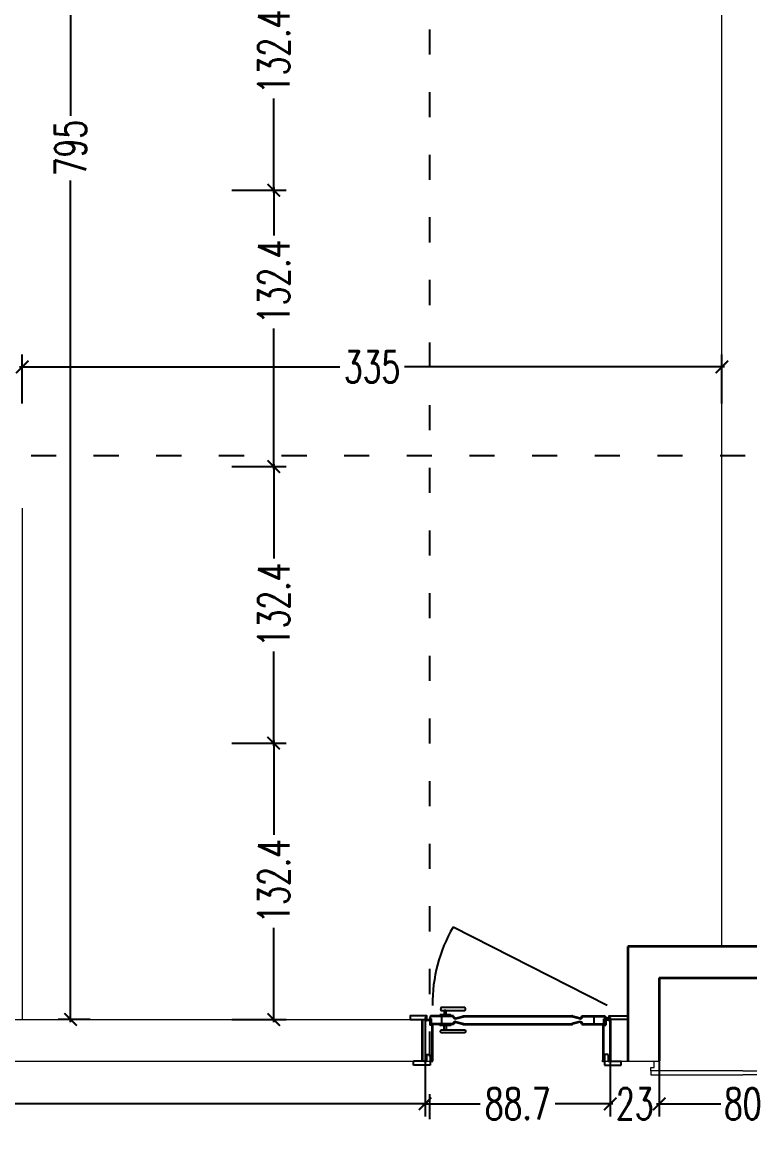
# Model space of a CAD drawing. Header units: centimetres. Extents: x -3207095 to 15275363, y -32656 to 4798027.
# Drawn here: x 680155 to 680503, y 4471545 to 4472078 of the extents above; entities that cross this region are included whole.
import ezdxf

# ---------------------------------------------------------------- set-up
doc = ezdxf.new("R2010")
doc.units = ezdxf.units.CM
for name, pattern in [('ACAD_ISO03W100', [30, 12, -18]), ('DUZ', [500, 500]), ('HIDDEN', [0.375, 0.25, -0.125])]:
    doc.linetypes.add(name, pattern=pattern)
doc.layers.get('0').update_dxf_attribs({"color": 1, "linetype": 'DUZ'})
for name, color, linetype in [('a-door', 2, 'Continuous'), ('DIM', 1, 'DUZ'), ('GOLGE', 8, 'HIDDEN'), ('LOGO', 7, 'Continuous')]:
    doc.layers.add(name, color=color, linetype=linetype)
for name, color, linetype, lineweight in [('DUVAR', 7, 'Continuous', 35), ('iç duvar', 7, 'Continuous', 50), ('KAPEN', 151, 'Continuous', 9)]:
    doc.layers.add(name, color=color, linetype=linetype, lineweight=lineweight)
doc.styles.add('DIM', font='ROMANSTW.SHX', dxfattribs={"width": 0.7})
doc.dimstyles.new('1_100', dxfattribs={"dimtxt": 15, "dimasz": 6, "dimexe": 6, "dimexo": 0, "dimgap": 2, "dimtad": 0, "dimdec": 1, "dimzin": 11, "dimdsep": 46, "dimtxsty": 'DIM', "dimblk": 'ARCHTICK', "dimcen": 3, "dimdle": 1.25, "dimclrt": 2, "dimadec": 0, "dimazin": 0, "dimtfac": 1.25, "dimtdec": 1, "dimtix": 1, "dimtofl": 0, "dimtmove": 1, "dimatfit": 3, "dimldrblk": 'ARCHTICK', "dimfxl": 20, "dimfxlon": 1, "dimtolj": 1, "dimtzin": 0, "dimarcsym": 0})

# ---------------------------------------------------------------- blocks, each defined once
blk = doc.blocks.new('_ArchTick')
at = {"color": 0, "linetype": 'ByBlock', "const_width": 0.15}
blk.add_lwpolyline([(-0.5, -0.5), (0.5, 0.5)], dxfattribs=at)
blk = doc.blocks.new('*D383')
at = {"layer": 'Defpoints', "color": 0, "linetype": 'Continuous', "lineweight": 5, "transparency": 16777216}
for p in [(680490.06, 4471912.7), (680155.06, 4471895.15), (680490.06, 4471895.15)]:
    blk.add_point(p, dxfattribs=at)
at = {"layer": 'DIM', "color": 0, "linetype": 'Continuous', "lineweight": -2, "transparency": 16777216}
for p, q in [((680155.06, 4471895.15), (680155.06, 4471918.7)), ((680490.06, 4471895.15), (680490.06, 4471918.7)), ((680153.81, 4471912.7), (680307.06, 4471912.7)), ((680491.31, 4471912.7), (680338.06, 4471912.7))]:
    blk.add_line(p, q, dxfattribs=at)
at = {"layer": 'DIM', "color": 0, "linetype": 'Continuous', "lineweight": -2, "transparency": 16777216, "xscale": 6, "yscale": 6, "zscale": 6, "rotation": 180}
blk.add_blockref('_ArchTick', (680155.06, 4471912.7), dxfattribs=at)
at = {"layer": 'DIM', "color": 0, "linetype": 'Continuous', "lineweight": -2, "transparency": 16777216, "xscale": 6, "yscale": 6, "zscale": 6}
blk.add_blockref('_ArchTick', (680490.06, 4471912.7), dxfattribs=at)
at = {"layer": 'DIM', "color": 2, "linetype": 'Continuous', "lineweight": 5, "transparency": 16777216, "insert": (680322.56, 4471912.7), "char_height": 15, "attachment_point": 5, "style": 'DIM'}
blk.add_mtext('\\A1;335', dxfattribs=at)
blk = doc.blocks.new('*D396')
at = {"layer": 'Defpoints', "color": 0, "linetype": 'Continuous', "lineweight": 5, "transparency": 16777216}
for p in [(679800.06, 4471580.15), (680347.96, 4471580.15), (680347.96, 4471559.79)]:
    blk.add_point(p, dxfattribs=at)
at = {"layer": 'DIM', "color": 0, "linetype": 'Continuous', "lineweight": -2, "transparency": 16777216}
for p, q in [((679800.06, 4471579.79), (679800.06, 4471553.79)), ((680347.96, 4471579.79), (680347.96, 4471553.79)), ((679798.81, 4471559.79), (680051.26, 4471559.79)), ((680349.21, 4471559.79), (680096.76, 4471559.79))]:
    blk.add_line(p, q, dxfattribs=at)
at = {"layer": 'DIM', "color": 0, "linetype": 'Continuous', "lineweight": -2, "transparency": 16777216, "xscale": 6, "yscale": 6, "zscale": 6, "rotation": 180}
blk.add_blockref('_ArchTick', (679800.06, 4471559.79), dxfattribs=at)
at = {"layer": 'DIM', "color": 0, "linetype": 'Continuous', "lineweight": -2, "transparency": 16777216, "xscale": 6, "yscale": 6, "zscale": 6}
blk.add_blockref('_ArchTick', (680347.96, 4471559.79), dxfattribs=at)
at = {"layer": 'DIM', "color": 2, "linetype": 'Continuous', "lineweight": 5, "transparency": 16777216, "insert": (680074.01, 4471559.79), "char_height": 15, "attachment_point": 5, "style": 'DIM'}
blk.add_mtext('\\A1;547.9', dxfattribs=at)
blk = doc.blocks.new('*D397')
at = {"layer": 'Defpoints', "color": 0, "linetype": 'Continuous', "lineweight": 5, "transparency": 16777216}
for p in [(680347.96, 4471580.15), (680436.62, 4471580.15), (680436.62, 4471559.79)]:
    blk.add_point(p, dxfattribs=at)
at = {"layer": 'DIM', "color": 0, "linetype": 'Continuous', "lineweight": -2, "transparency": 16777216}
for p, q in [((680347.96, 4471579.79), (680347.96, 4471553.79)), ((680436.62, 4471579.79), (680436.62, 4471553.79)), ((680346.71, 4471559.79), (680374.29, 4471559.79)), ((680437.87, 4471559.79), (680410.29, 4471559.79))]:
    blk.add_line(p, q, dxfattribs=at)
at = {"layer": 'DIM', "color": 0, "linetype": 'Continuous', "lineweight": -2, "transparency": 16777216, "xscale": 6, "yscale": 6, "zscale": 6, "rotation": 180}
blk.add_blockref('_ArchTick', (680347.96, 4471559.79), dxfattribs=at)
at = {"layer": 'DIM', "color": 0, "linetype": 'Continuous', "lineweight": -2, "transparency": 16777216, "xscale": 6, "yscale": 6, "zscale": 6}
blk.add_blockref('_ArchTick', (680436.62, 4471559.79), dxfattribs=at)
at = {"layer": 'DIM', "color": 2, "linetype": 'Continuous', "lineweight": 5, "transparency": 16777216, "insert": (680392.29, 4471559.79), "char_height": 15, "attachment_point": 5, "style": 'DIM'}
blk.add_mtext('\\A1;88.7', dxfattribs=at)
blk = doc.blocks.new('*D398')
at = {"layer": 'Defpoints', "color": 0, "linetype": 'Continuous', "lineweight": 5, "transparency": 16777216}
for p in [(680436.62, 4471580.15), (680460.06, 4471580.15), (680460.06, 4471559.79)]:
    blk.add_point(p, dxfattribs=at)
at = {"layer": 'DIM', "color": 0, "linetype": 'Continuous', "lineweight": -2, "transparency": 16777216}
for p, q in [((680436.62, 4471579.79), (680436.62, 4471553.79)), ((680460.06, 4471579.79), (680460.06, 4471553.79)), ((680436.62, 4471559.79), (680430.62, 4471559.79)), ((680460.06, 4471559.79), (680466.06, 4471559.79))]:
    blk.add_line(p, q, dxfattribs=at)
at = {"layer": 'DIM', "color": 0, "linetype": 'Continuous', "lineweight": -2, "transparency": 16777216, "xscale": 6, "yscale": 6, "zscale": 6}
blk.add_blockref('_ArchTick', (680436.62, 4471559.79), dxfattribs=at)
at = {"layer": 'DIM', "color": 0, "linetype": 'Continuous', "lineweight": -2, "transparency": 16777216, "xscale": 6, "yscale": 6, "zscale": 6, "rotation": 180}
blk.add_blockref('_ArchTick', (680460.06, 4471559.79), dxfattribs=at)
at = {"layer": 'DIM', "color": 2, "linetype": 'Continuous', "lineweight": 5, "transparency": 16777216, "insert": (680448.34, 4471559.79), "char_height": 15, "attachment_point": 5, "style": 'DIM'}
blk.add_mtext('\\A1;23', dxfattribs=at)
blk = doc.blocks.new('*D399')
at = {"layer": 'Defpoints', "color": 0, "linetype": 'Continuous', "lineweight": 5, "transparency": 16777216}
for p in [(680460.06, 4471580.15), (680540.06, 4471580.15), (680540.06, 4471559.79)]:
    blk.add_point(p, dxfattribs=at)
at = {"layer": 'DIM', "color": 0, "linetype": 'Continuous', "lineweight": -2, "transparency": 16777216}
for p, q in [((680460.06, 4471579.79), (680460.06, 4471553.79)), ((680540.06, 4471579.79), (680540.06, 4471553.79)), ((680458.81, 4471559.79), (680489.56, 4471559.79)), ((680541.31, 4471559.79), (680510.56, 4471559.79))]:
    blk.add_line(p, q, dxfattribs=at)
at = {"layer": 'DIM', "color": 0, "linetype": 'Continuous', "lineweight": -2, "transparency": 16777216, "xscale": 6, "yscale": 6, "zscale": 6, "rotation": 180}
blk.add_blockref('_ArchTick', (680460.06, 4471559.79), dxfattribs=at)
at = {"layer": 'DIM', "color": 0, "linetype": 'Continuous', "lineweight": -2, "transparency": 16777216, "xscale": 6, "yscale": 6, "zscale": 6}
blk.add_blockref('_ArchTick', (680540.06, 4471559.79), dxfattribs=at)
at = {"layer": 'DIM', "color": 2, "linetype": 'Continuous', "lineweight": 5, "transparency": 16777216, "insert": (680500.06, 4471559.79), "char_height": 15, "attachment_point": 5, "style": 'DIM'}
blk.add_mtext('\\A1;80', dxfattribs=at)
blk = doc.blocks.new('*D525')
at = {"layer": 'Defpoints', "color": 0, "linetype": 'Continuous', "lineweight": 5, "transparency": 16777216}
for p in [(680178.19, 4472395.15), (680179.99, 4472395.15), (680187.62, 4471600.15)]:
    blk.add_point(p, dxfattribs=at)
at = {"layer": 'DIM', "color": 0, "linetype": 'Continuous', "lineweight": -2, "transparency": 16777216}
for p, q in [((680179.99, 4472395.15), (680172.19, 4472395.15)), ((680178.19, 4472396.4), (680178.19, 4472033.07)), ((680178.19, 4471598.9), (680178.19, 4472002.07)), ((680187.62, 4471600.15), (680172.19, 4471600.15))]:
    blk.add_line(p, q, dxfattribs=at)
at = {"layer": 'DIM', "color": 0, "linetype": 'Continuous', "lineweight": -2, "transparency": 16777216, "xscale": 6, "yscale": 6, "zscale": 6}
for p, rotation in [((680178.19, 4472395.15), 90), ((680178.19, 4471600.15), 270)]:
    blk.add_blockref('_ArchTick', p, dxfattribs=dict(at, rotation=rotation))
at = {"layer": 'DIM', "color": 2, "linetype": 'Continuous', "lineweight": 5, "transparency": 16777216, "insert": (680178.19, 4472017.57), "char_height": 15, "attachment_point": 5, "rotation": 90, "style": 'DIM'}
blk.add_mtext('\\A1;795', dxfattribs=at)
blk = doc.blocks.new('*D529')
at = {"layer": 'Defpoints', "color": 0, "linetype": 'Continuous', "lineweight": 5, "transparency": 16777216}
for p in [(680255.06, 4471732.56), (680275.45, 4471732.56), (680255.06, 4471600.15)]:
    blk.add_point(p, dxfattribs=at)
at = {"layer": 'DIM', "color": 0, "linetype": 'Continuous', "lineweight": -2, "transparency": 16777216}
for p, q in [((680255.45, 4471732.56), (680281.45, 4471732.56)), ((680275.45, 4471733.81), (680275.45, 4471688.6)), ((680275.45, 4471598.9), (680275.45, 4471644.1)), ((680255.45, 4471600.15), (680281.45, 4471600.15))]:
    blk.add_line(p, q, dxfattribs=at)
at = {"layer": 'DIM', "color": 0, "linetype": 'Continuous', "lineweight": -2, "transparency": 16777216, "xscale": 6, "yscale": 6, "zscale": 6}
for p, rotation in [((680275.45, 4471732.56), 90), ((680275.45, 4471600.15), 270)]:
    blk.add_blockref('_ArchTick', p, dxfattribs=dict(at, rotation=rotation))
at = {"layer": 'DIM', "color": 2, "linetype": 'Continuous', "lineweight": 5, "transparency": 16777216, "insert": (680275.45, 4471666.35), "char_height": 15, "attachment_point": 5, "rotation": 90, "style": 'DIM'}
blk.add_mtext('\\A1;132.4', dxfattribs=at)
blk = doc.blocks.new('*D530')
at = {"layer": 'Defpoints', "color": 0, "linetype": 'Continuous', "lineweight": 5, "transparency": 16777216}
for p in [(680255.06, 4471864.97), (680255.06, 4471732.56), (680275.45, 4471732.56)]:
    blk.add_point(p, dxfattribs=at)
at = {"layer": 'DIM', "color": 0, "linetype": 'Continuous', "lineweight": -2, "transparency": 16777216}
for p, q in [((680275.45, 4471866.22), (680275.45, 4471821.01)), ((680255.45, 4471864.97), (680281.45, 4471864.97)), ((680275.45, 4471731.31), (680275.45, 4471776.51)), ((680255.45, 4471732.56), (680281.45, 4471732.56))]:
    blk.add_line(p, q, dxfattribs=at)
at = {"layer": 'DIM', "color": 0, "linetype": 'Continuous', "lineweight": -2, "transparency": 16777216, "xscale": 6, "yscale": 6, "zscale": 6}
for p, rotation in [((680275.45, 4471864.97), 90), ((680275.45, 4471732.56), 270)]:
    blk.add_blockref('_ArchTick', p, dxfattribs=dict(at, rotation=rotation))
at = {"layer": 'DIM', "color": 2, "linetype": 'Continuous', "lineweight": 5, "transparency": 16777216, "insert": (680275.45, 4471798.76), "char_height": 15, "attachment_point": 5, "rotation": 90, "style": 'DIM'}
blk.add_mtext('\\A1;132.4', dxfattribs=at)
blk = doc.blocks.new('*D531')
at = {"layer": 'Defpoints', "color": 0, "linetype": 'Continuous', "lineweight": 5, "transparency": 16777216}
for p in [(680255.06, 4471997.37), (680255.06, 4471864.97), (680275.45, 4471864.97)]:
    blk.add_point(p, dxfattribs=at)
at = {"layer": 'DIM', "color": 0, "linetype": 'Continuous', "lineweight": -2, "transparency": 16777216}
for p, q in [((680275.45, 4471998.62), (680275.45, 4471975.67)), ((680255.45, 4471997.37), (680281.45, 4471997.37)), ((680275.45, 4471863.72), (680275.45, 4471931.17)), ((680255.45, 4471864.97), (680281.45, 4471864.97))]:
    blk.add_line(p, q, dxfattribs=at)
at = {"layer": 'DIM', "color": 0, "linetype": 'Continuous', "lineweight": -2, "transparency": 16777216, "xscale": 6, "yscale": 6, "zscale": 6}
for p, rotation in [((680275.45, 4471997.37), 90), ((680275.45, 4471864.97), 270)]:
    blk.add_blockref('_ArchTick', p, dxfattribs=dict(at, rotation=rotation))
at = {"layer": 'DIM', "color": 2, "linetype": 'Continuous', "lineweight": 5, "transparency": 16777216, "insert": (680275.45, 4471953.42), "char_height": 15, "attachment_point": 5, "rotation": 90, "style": 'DIM'}
blk.add_mtext('\\A1;132.4', dxfattribs=at)
blk = doc.blocks.new('*D532')
at = {"layer": 'Defpoints', "color": 0, "linetype": 'Continuous', "lineweight": 5, "transparency": 16777216}
for p in [(680255.06, 4472129.78), (680255.06, 4471997.37), (680275.45, 4471997.37)]:
    blk.add_point(p, dxfattribs=at)
at = {"layer": 'DIM', "color": 0, "linetype": 'Continuous', "lineweight": -2, "transparency": 16777216}
for p, q in [((680255.45, 4472129.78), (680281.45, 4472129.78)), ((680275.45, 4472131.03), (680275.45, 4472085.83)), ((680275.45, 4471996.12), (680275.45, 4472041.33)), ((680255.45, 4471997.37), (680281.45, 4471997.37))]:
    blk.add_line(p, q, dxfattribs=at)
at = {"layer": 'DIM', "color": 0, "linetype": 'Continuous', "lineweight": -2, "transparency": 16777216, "xscale": 6, "yscale": 6, "zscale": 6}
for p, rotation in [((680275.45, 4472129.78), 90), ((680275.45, 4471997.37), 270)]:
    blk.add_blockref('_ArchTick', p, dxfattribs=dict(at, rotation=rotation))
at = {"layer": 'DIM', "color": 2, "linetype": 'Continuous', "lineweight": 5, "transparency": 16777216, "insert": (680275.45, 4472063.58), "char_height": 15, "attachment_point": 5, "rotation": 90, "style": 'DIM'}
blk.add_mtext('\\A1;132.4', dxfattribs=at)

msp = doc.modelspace()

# ---------------------------------------------------------------- linework, layer by layer
at = {"color": 232, "linetype": 'ACAD_ISO03W100'}
for p, q in [((680350.06, 4472584.38), (680350.06, 4469325.53)), ((681101.25, 4471870.15), (676992.69, 4471870.15))]:
    msp.add_line(p, q, dxfattribs=at)
at = {"color": 7}
for p, q in [((680346.62, 4471600.15), (680346.62, 4471580.15)), ((680436.62, 4471600.15), (680436.62, 4471580.15))]:
    msp.add_line(p, q, dxfattribs=at)
at = {"color": 30}
msp.add_line((680436.62, 4471580.15), (680436.62, 4471600.15), dxfattribs=at)
at = {"layer": 'a-door'}
for p, q in [((680347.96, 4471600.15), (680347.96, 4471580.15)), ((680348.26, 4471600.15), (680350.46, 4471600.15)), ((680348.26, 4471599.84), (680350.16, 4471599.84)), ((680350.5, 4471601.95), (680350.06, 4471600.15)), ((680350.06, 4471600.15), (680350.76, 4471600.15)), ((680350.14, 4471600.45), (680351.06, 4471600.45)), ((680350.16, 4471599.84), (680350.16, 4471597.45)), ((680361.19, 4471601.65), (680350.43, 4471601.65)), ((680350.46, 4471600.15), (680350.46, 4471597.75)), ((680361.59, 4471601.95), (680350.5, 4471601.95)), ((680350.76, 4471597.75), (680350.76, 4471600.15)), ((680351.06, 4471598.05), (680351.06, 4471600.45)), ((680355.81, 4471601.65), (680355.81, 4471598.05)), ((680361.59, 4471601.65), (680361.59, 4471601.95)), ((680362.19, 4471601.05), (680362.42, 4471601.05)), ((680362.19, 4471600.45), (680362.19, 4471600.65)), ((680362.49, 4471600.45), (680362.19, 4471600.45)), ((680362.19, 4471599.25), (680362.19, 4471599.05)), ((680362.49, 4471599.25), (680362.19, 4471599.25)), ((680362.42, 4471600.85), (680362.42, 4471601.05)), ((680362.42, 4471600.85), (680362.57, 4471600.85)), ((680362.42, 4471598.85), (680362.42, 4471598.65)), ((680362.42, 4471598.85), (680362.57, 4471598.85)), ((680362.49, 4471600.45), (680366.39, 4471601.45)), ((680362.49, 4471599.25), (680366.39, 4471598.25)), ((680362.57, 4471600.85), (680365.99, 4471601.73)), ((680362.57, 4471598.85), (680365.99, 4471597.98)), ((680365.99, 4471601.95), (680366.39, 4471601.95)), ((680365.99, 4471601.95), (680365.99, 4471601.73)), ((680365.99, 4471601.95), (680365.99, 4471601.73)), ((680366.39, 4471601.95), (680418.58, 4471601.95)), ((680366.39, 4471601.55), (680418.18, 4471601.55)), ((680366.39, 4471601.55), (680366.39, 4471601.45)), ((680418.58, 4471601.95), (680418.18, 4471601.95)), ((680418.18, 4471601.55), (680418.18, 4471601.45)), ((680422.08, 4471600.45), (680418.18, 4471601.45)), ((680422.08, 4471599.25), (680418.18, 4471598.25)), ((680418.58, 4471601.95), (680418.58, 4471601.73)), ((680418.58, 4471601.95), (680418.58, 4471601.73)), ((680422.01, 4471600.85), (680418.58, 4471601.73)), ((680422.01, 4471598.85), (680418.58, 4471597.98)), ((680422.16, 4471600.85), (680422.01, 4471600.85)), ((680422.16, 4471598.85), (680422.01, 4471598.85)), ((680422.08, 4471600.45), (680422.38, 4471600.45)), ((680422.08, 4471599.25), (680422.38, 4471599.25)), ((680422.16, 4471600.85), (680422.16, 4471601.05)), ((680422.38, 4471601.05), (680422.16, 4471601.05)), ((680422.16, 4471598.85), (680422.16, 4471598.65)), ((680422.38, 4471600.45), (680422.38, 4471600.65)), ((680422.38, 4471599.25), (680422.38, 4471599.05)), ((680422.98, 4471601.95), (680434.07, 4471601.95)), ((680422.98, 4471601.65), (680422.98, 4471601.95)), ((680423.38, 4471601.65), (680434.15, 4471601.65)), ((680428.77, 4471601.65), (680428.77, 4471598.05)), ((680433.52, 4471598.05), (680433.52, 4471600.45)), ((680434.44, 4471600.45), (680433.52, 4471600.45)), ((680433.82, 4471597.75), (680433.82, 4471600.15)), ((680434.52, 4471600.15), (680433.82, 4471600.15)), ((680434.07, 4471601.95), (680434.52, 4471600.15)), ((680434.12, 4471600.15), (680434.12, 4471597.75)), ((680436.32, 4471600.15), (680434.12, 4471600.15)), ((680434.42, 4471599.84), (680434.42, 4471597.45)), ((680436.32, 4471599.84), (680434.42, 4471599.84)), ((680436.62, 4471600.15), (680436.62, 4471580.15)), ((680437.12, 4471600.15), (680436.62, 4471600.15)), ((680351.16, 4471597.45), (680350.16, 4471597.45)), ((680351.46, 4471597.75), (680350.46, 4471597.75)), ((680361.59, 4471597.75), (680350.76, 4471597.75)), ((680361.19, 4471598.05), (680351.06, 4471598.05)), ((680351.16, 4471597.45), (680351.16, 4471580.46)), ((680351.46, 4471597.75), (680351.46, 4471580.15)), ((680361.59, 4471598.05), (680361.59, 4471597.75)), ((680362.19, 4471598.65), (680362.42, 4471598.65)), ((680365.99, 4471597.75), (680365.99, 4471597.98)), ((680365.99, 4471597.75), (680365.99, 4471597.98)), ((680365.99, 4471597.75), (680366.39, 4471597.75)), ((680366.39, 4471598.15), (680366.39, 4471598.25)), ((680366.39, 4471598.15), (680418.18, 4471598.15)), ((680366.39, 4471597.75), (680418.58, 4471597.75)), ((680418.18, 4471598.15), (680418.18, 4471598.25)), ((680418.58, 4471597.75), (680418.18, 4471597.75)), ((680418.58, 4471597.75), (680418.58, 4471597.98)), ((680418.58, 4471597.75), (680418.58, 4471597.98)), ((680422.38, 4471598.65), (680422.16, 4471598.65)), ((680422.98, 4471598.05), (680422.98, 4471597.75)), ((680422.98, 4471597.75), (680433.82, 4471597.75)), ((680423.38, 4471598.05), (680433.52, 4471598.05)), ((680433.12, 4471597.75), (680434.12, 4471597.75)), ((680433.12, 4471597.75), (680433.12, 4471580.15)), ((680433.42, 4471597.45), (680434.42, 4471597.45)), ((680433.42, 4471597.45), (680433.42, 4471580.46)), ((680348.61, 4471583.35), (680350.41, 4471583.35)), ((680348.61, 4471583.35), (680350.41, 4471583.35)), ((680348.61, 4471583.35), (680348.61, 4471580.15)), ((680348.61, 4471583.35), (680348.61, 4471580.15)), ((680350.41, 4471583.35), (680350.41, 4471578.35)), ((680350.41, 4471583.35), (680350.41, 4471578.35)), ((680433.87, 4471583.35), (680433.87, 4471578.35)), ((680435.67, 4471583.35), (680433.87, 4471583.35)), ((680435.67, 4471583.35), (680435.67, 4471580.15)), ((680342.41, 4471578.35), (680342.41, 4471580.15)), ((680342.41, 4471578.35), (680342.41, 4471580.15)), ((680348.61, 4471580.15), (680342.41, 4471580.15)), ((680350.41, 4471578.35), (680342.41, 4471578.35)), ((680347.31, 4471580.15), (680348.61, 4471580.15)), ((680347.31, 4471580.15), (680348.61, 4471580.15)), ((680351.16, 4471580.46), (680350.41, 4471580.46)), ((680350.41, 4471580.15), (680351.71, 4471580.15)), ((680433.87, 4471580.15), (680432.57, 4471580.15)), ((680433.42, 4471580.46), (680433.87, 4471580.46)), ((680433.87, 4471578.35), (680441.87, 4471578.35)), ((680436.97, 4471580.15), (680435.67, 4471580.15)), ((680435.67, 4471580.15), (680441.87, 4471580.15)), ((680441.87, 4471578.35), (680441.87, 4471580.15))]:
    msp.add_line(p, q, dxfattribs=at)
for points in [[(680355.36, 4471605.25), (680355.36, 4471605.15, 0.414214), (680356.06, 4471604.45), (680366.66, 4471604.45, 0.414214), (680367.36, 4471605.15), (680367.36, 4471605.25, 0.414214), (680366.66, 4471605.95), (680356.06, 4471605.95, 0.414214)], [(680355.36, 4471594.45), (680355.36, 4471594.55, -0.414214), (680356.06, 4471595.25), (680366.66, 4471595.25, -0.414214), (680367.36, 4471594.55), (680367.36, 4471594.45, -0.414214), (680366.66, 4471593.75), (680356.06, 4471593.75, -0.414214)]]:
    msp.add_lwpolyline(points, format="xyb", close=True, dxfattribs=at)
for points in [[(680357.06, 4471604.45), (680357.06, 4471602.45), (680358.06, 4471602.45), (680358.06, 4471604.45)], [(680347.96, 4471599.4), (680348.26, 4471599.4), (680348.26, 4471600.9), (680347.96, 4471600.9)], [(680347.96, 4471599.4), (680348.26, 4471599.4), (680348.26, 4471600.9), (680347.96, 4471600.9)], [(680355.06, 4471602.45), (680355.06, 4471601.95), (680360.06, 4471601.95), (680360.06, 4471602.45)], [(680436.62, 4471599.4), (680436.32, 4471599.4), (680436.32, 4471600.9), (680436.62, 4471600.9)], [(680355.06, 4471597.25), (680355.06, 4471597.75), (680360.06, 4471597.75), (680360.06, 4471597.25)], [(680357.06, 4471595.25), (680357.06, 4471597.25), (680358.06, 4471597.25), (680358.06, 4471595.25)]]:
    msp.add_lwpolyline(points, close=True, dxfattribs=at)
for points in [[(680348.26, 4471600.15), (680348.76, 4471600.15), (680348.76, 4471601.95), (680340.76, 4471601.95), (680340.76, 4471600.15), (680347.96, 4471600.15)], [(680436.57, 4471600.15), (680436.07, 4471600.15), (680436.07, 4471601.95), (680445.06, 4471601.95), (680445.06, 4471600.15), (680436.87, 4471600.15)]]:
    msp.add_lwpolyline(points, dxfattribs=at)
msp.add_circle((680434.96, 4471600.65), 0.5, dxfattribs=at)
for centre, radius, start, end in [((680362.19, 4471601.65), 1, 180, 270), ((680362.19, 4471598.05), 1, 90, 180), ((680362.19, 4471601.65), 0.6, 180, 270), ((680422.38, 4471601.65), 0.6, 270, 0), ((680422.38, 4471601.65), 1, 270, 0), ((680422.38, 4471598.05), 1, 0, 90), ((680362.19, 4471598.05), 0.6, 90, 180), ((680422.38, 4471598.05), 0.6, 0, 90)]:
    msp.add_arc(centre, radius, start, end, dxfattribs=at)
at = {"layer": 'DUVAR'}
for p, q in [((680555.06, 4471635.15), (680445.06, 4471635.15)), ((680445.06, 4471635.15), (680445.06, 4471580.15)), ((680460.06, 4471620.15), (680540.06, 4471620.15)), ((680460.06, 4471620.15), (680460.06, 4471580.15)), ((680346.62, 4471600.15), (680346.62, 4471580.15)), ((680436.62, 4471600.15), (680436.62, 4471580.15)), ((680436.62, 4471600.15), (680436.62, 4471580.15))]:
    msp.add_line(p, q, dxfattribs=at)
at = {"layer": 'GOLGE', "ltscale": 0.5}
msp.add_line((680433.12, 4471580.15), (680433.87, 4471580.15), dxfattribs=at)
at = {"layer": 'iç duvar', "color": 7, "lineweight": 18}
for p, q in [((680490.06, 4471635.15), (680490.06, 4472395.15)), ((680155.06, 4471845.15), (680155.06, 4471600.15)), ((679815.06, 4471600.15), (680351.06, 4471600.15)), ((680433.52, 4471600.15), (680445.06, 4471600.15)), ((679800.06, 4471580.15), (680351.46, 4471580.15)), ((680433.12, 4471580.15), (680460.06, 4471580.15))]:
    msp.add_line(p, q, dxfattribs=at)
at = {"layer": 'KAPEN'}
msp.add_lwpolyline([(680460.06, 4471575.65), (680456.06, 4471575.65), (680456.06, 4471577.15), (680457.56, 4471577.15), (680457.56, 4471580.15), (680460.06, 4471580.15), (680460.06, 4471575.65)], close=True, dxfattribs=at)
msp.add_lwpolyline([(680460.06, 4471575.65), (680456.06, 4471575.65), (680456.06, 4471577.15), (680457.56, 4471577.15), (680457.56, 4471580.15), (680460.06, 4471580.15), (680460.06, 4471575.65)], close=True, dxfattribs=at)
for points in [[(680500.06, 4471575.65), (680456.06, 4471575.65), (680456.06, 4471573.65), (680500.06, 4471573.65)], [(680500.06, 4471575.65), (680544.06, 4471575.65), (680544.06, 4471573.65), (680500.06, 4471573.65)]]:
    msp.add_lwpolyline(points, dxfattribs=at)
at = {"layer": 'LOGO'}
msp.add_line((680435.08, 4471606.95), (680361.37, 4471644.45), dxfattribs=at)
msp.add_arc((680423.89, 4471607.96), 72.39, 149.7284, 180.7963, dxfattribs=at)

# ---------------------------------------------------------------- dimensions: what is measured, and where the dimension line sits
at = {"layer": 'DIM', "linetype": 'Continuous', "lineweight": 5}
for base, p1, p2, picture, middle in [((680178.19, 4472395.15), (680187.62, 4471600.15), (680179.99, 4472395.15), '*D525', (680178.19, 4472017.57)), ((680275.45, 4471864.97), (680255.06, 4471997.37), (680255.06, 4471864.97), '*D531', (680275.45, 4471953.42))]:
    dim = msp.add_linear_dim(base=base, p1=p1, p2=p2, angle=90, dimstyle='1_100', dxfattribs=at)
    dim.commit()
    dim.dimension.update_dxf_attribs({"geometry": picture, "text_midpoint": middle, "dimtype": 160})
for base, p1, p2, picture, middle in [((680275.45, 4471997.37), (680255.06, 4472129.78), (680255.06, 4471997.37), '*D532', (680275.45, 4472063.58)), ((680275.45, 4471732.56), (680255.06, 4471864.97), (680255.06, 4471732.56), '*D530', (680275.45, 4471798.76)), ((680275.45, 4471732.56), (680255.06, 4471600.15), (680255.06, 4471732.56), '*D529', (680275.45, 4471666.35))]:
    dim = msp.add_linear_dim(base=base, p1=p1, p2=p2, angle=90, dimstyle='1_100', dxfattribs=at)
    dim.commit()
    dim.dimension.update_dxf_attribs({"geometry": picture, "text_midpoint": middle})
for base, p1, p2, picture, middle in [((680490.06, 4471912.7), (680155.06, 4471895.15), (680490.06, 4471895.15), '*D383', (680322.56, 4471912.7)), ((680347.96, 4471559.79), (679800.06, 4471580.15), (680347.96, 4471580.15), '*D396', (680074.01, 4471559.79)), ((680436.62, 4471559.79), (680347.96, 4471580.15), (680436.62, 4471580.15), '*D397', (680392.29, 4471559.79)), ((680540.06, 4471559.79), (680460.06, 4471580.15), (680540.06, 4471580.15), '*D399', (680500.06, 4471559.79))]:
    dim = msp.add_linear_dim(base=base, p1=p1, p2=p2, dimstyle='1_100', dxfattribs=at)
    dim.commit()
    dim.dimension.update_dxf_attribs({"geometry": picture, "text_midpoint": middle})
dim = msp.add_linear_dim(base=(680460.06, 4471559.79), p1=(680436.62, 4471580.15), p2=(680460.06, 4471580.15), dimstyle='1_100', override={"dimdec": 0}, dxfattribs=at)
dim.commit()
dim.dimension.update_dxf_attribs({"geometry": '*D398', "text_midpoint": (680448.34, 4471559.79)})

doc.saveas('drawing.dxf')
